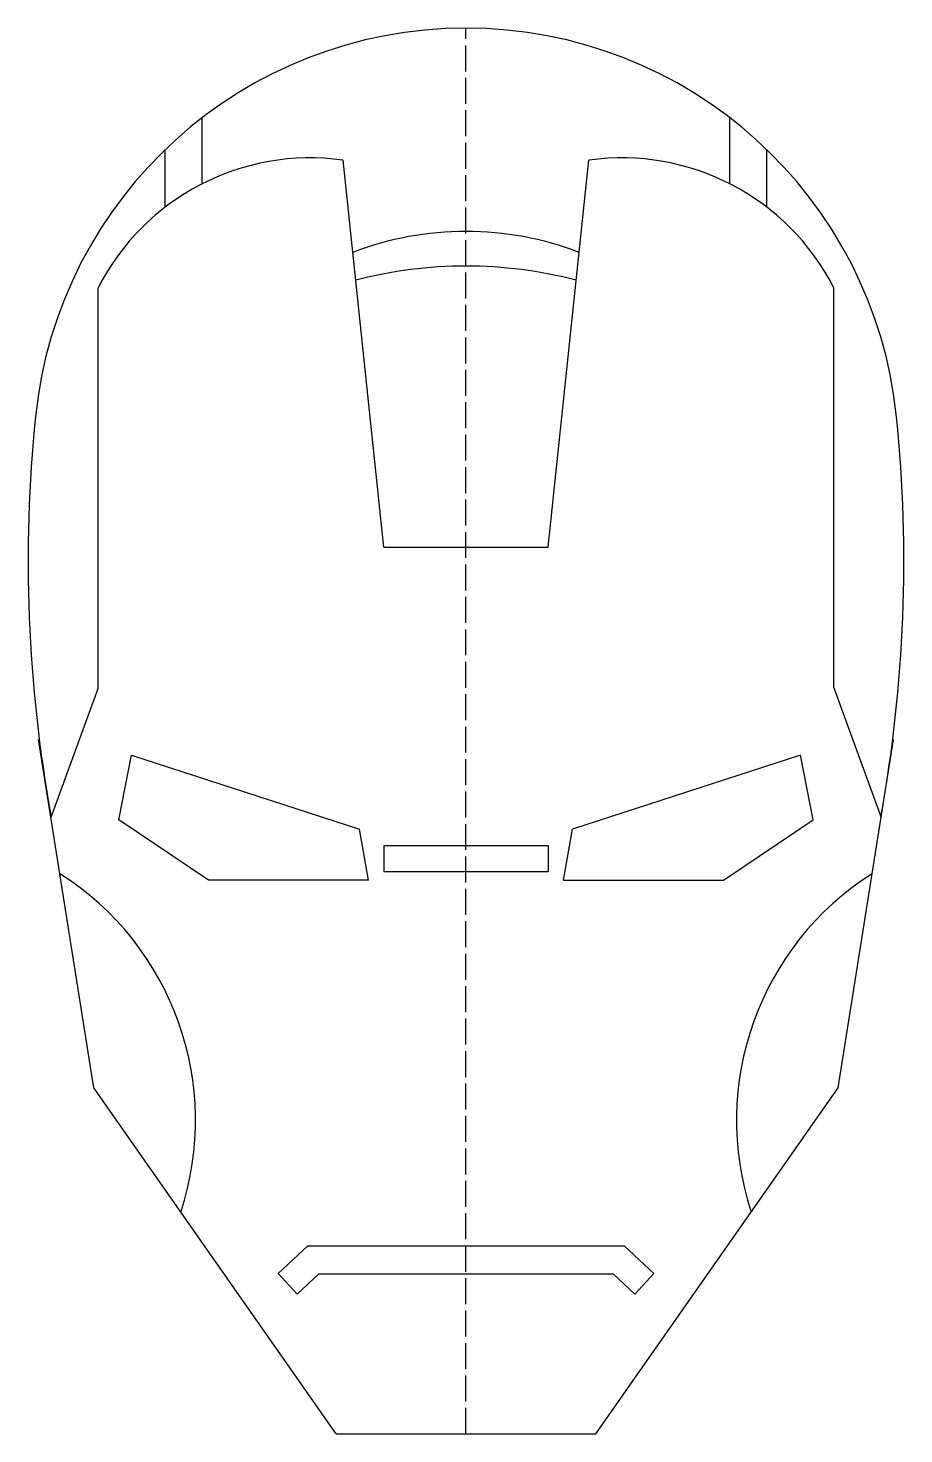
# Model space of a CAD drawing. Header units: millimetres. Extents: x -83 to 322, y 105 to 755.
import ezdxf

# ---------------------------------------------------------------- set-up
doc = ezdxf.new("R2010")
doc.units = ezdxf.units.MM
doc.linetypes.add('ACAD_ISO02W100', pattern=[15, 12, -3])

msp = doc.modelspace()

# ---------------------------------------------------------------- linework, layer by layer
at = {"linetype": 'ACAD_ISO02W100'}
msp.add_line((119.72, 104.56), (119.72, 754.56), dxfattribs=at)
for p, q in [((-2.28, 682.54), (-2.28, 713.04)), ((241.72, 682.54), (241.72, 713.04)), ((-19.28, 671.8), (-19.28, 698.36)), ((258.72, 671.8), (258.72, 698.36)), ((81.72, 514.56), (62.91, 693.51)), ((157.72, 514.56), (176.53, 693.51)), ((-50.28, 449.56), (-50.28, 634.52)), ((289.72, 449.56), (289.72, 634.52)), ((81.72, 514.56), (157.72, 514.56)), ((-50.28, 449.56), (-72.11, 389.58)), ((289.72, 449.56), (311.55, 389.58)), ((-52.31, 264.56), (-77.82, 425.59)), ((291.75, 264.56), (317.26, 425.59)), ((-40.73, 388.52), (-34.91, 418.46)), ((-34.91, 418.46), (70.55, 384.19)), ((274.35, 418.46), (168.89, 384.19)), ((280.17, 388.52), (274.35, 418.46)), ((0.72, 360.56), (-40.73, 388.52)), ((74.72, 360.56), (70.55, 384.19)), ((164.72, 360.56), (168.89, 384.19)), ((238.72, 360.56), (280.17, 388.52)), ((81.72, 376.56), (157.72, 376.56)), ((81.72, 376.56), (81.72, 364.56)), ((157.72, 376.56), (157.72, 364.56)), ((81.72, 364.56), (157.72, 364.56)), ((74.72, 360.56), (0.72, 360.56)), ((164.72, 360.56), (238.72, 360.56)), ((59.72, 104.56), (-52.31, 264.56)), ((179.72, 104.56), (291.75, 264.56)), ((41.72, 169.24), (32.85, 178.74)), ((197.72, 169.24), (206.59, 178.74)), ((59.72, 104.56), (179.72, 104.56))]:
    msp.add_line(p, q)
for points in [[(32.85, 178.74), (46.6, 191.56), (192.84, 191.56), (206.59, 178.74)], [(41.72, 169.24), (51.72, 178.56), (187.72, 178.56), (197.72, 169.24)]]:
    msp.add_lwpolyline(points)
for centre, radius, start, end in [((119.72, 554.56), 200, 5.80972, 174.19028), ((47.72, 584.56), 110, 82.06154, 152.98771), ((191.72, 584.56), 110, 27.01229, 97.93846), ((119.72, 514.56), 146, 68.99827, 111.00173), ((119.72, 444.56), 200, 75.23546, 104.76454), ((577.36, 508), 660, 174.19028, 190.30713), ((-337.92, 508), 660, 349.69287, 5.80972), ((119.72, 554.56), 200, 328.25614, 328.33176), ((-140.28, 249.56), 135, 341.6907, 57.62648), ((379.72, 249.56), 135, 122.37352, 198.3093)]:
    msp.add_arc(centre, radius, start, end)

doc.saveas('drawing.dxf')
